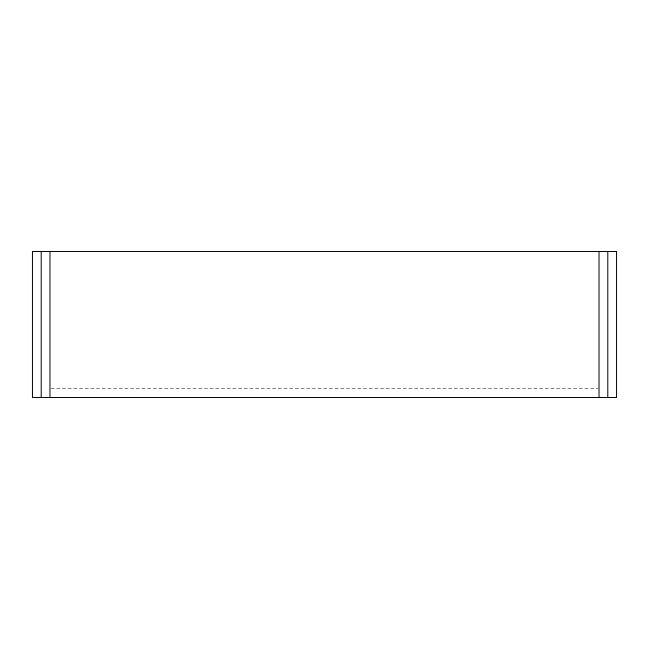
<?xml version="1.0" encoding="UTF-8"?>
<svg xmlns="http://www.w3.org/2000/svg" width="649" height="649" viewBox="0 0 649 649"><rect width="100%" height="100%" fill="white"/><g stroke="black" fill="none" stroke-linecap="round" stroke-linejoin="round"><path stroke-width="0.49" stroke-dasharray="3.25 2.43" d="M50.987 388.751L598.013 388.751"/><path stroke-width="0.97" d="M607.789 251.488L607.789 397.512M599.027 251.488L599.027 397.512M49.973 251.488L49.973 397.512M41.212 251.488L41.212 397.512M616.55 251.488L32.45 251.488L32.45 397.512L616.55 397.512L616.55 251.488"/></g></svg>
